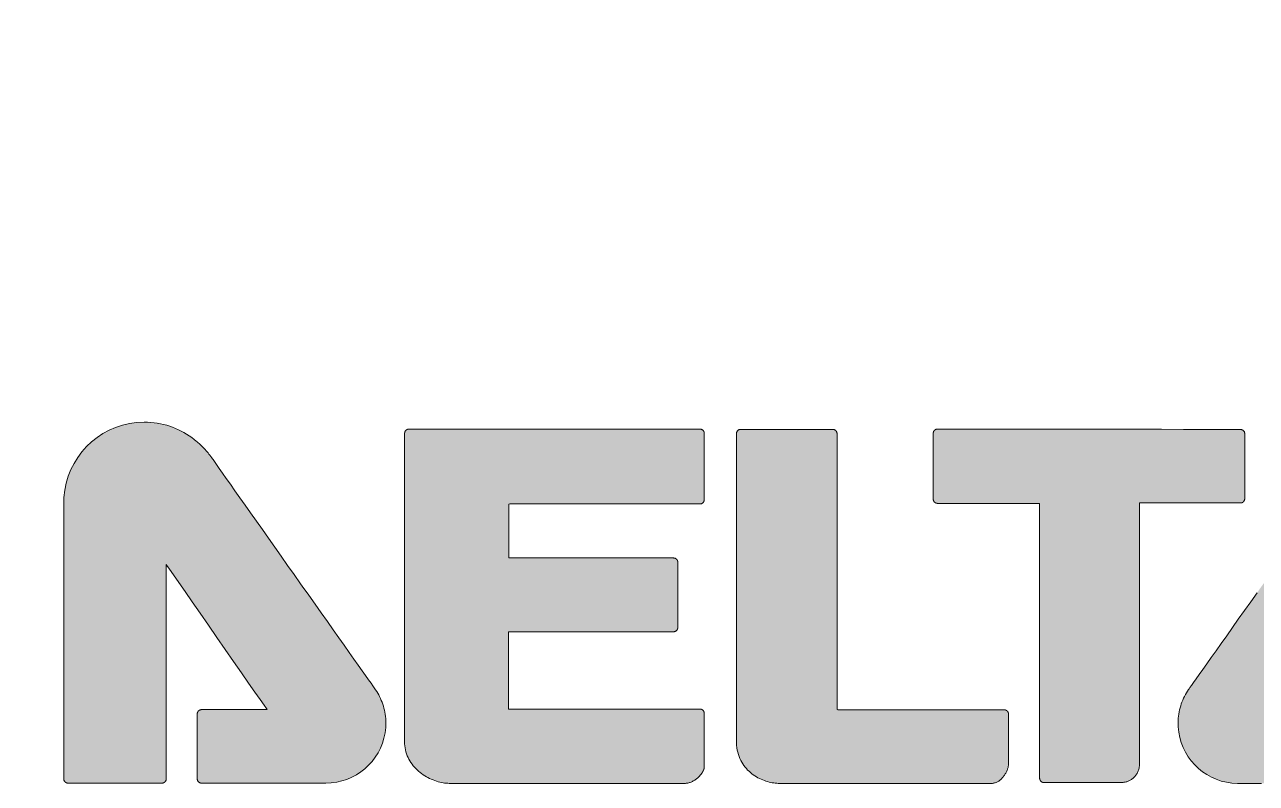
# Model space of a CAD drawing. Header units: millimetres. Extents: x 0 to 900, y 0 to 297.
# Drawn here: x 708.253 to 709.003, y 150.809 to 151.271 of the extents above; entities that cross this region are included whole.
import ezdxf

# ---------------------------------------------------------------- set-up
doc = ezdxf.new("R2010")
doc.units = ezdxf.units.MM
doc.layers.add('PRINT', color=7, linetype='Continuous')

# ---------------------------------------------------------------- blocks, each defined once
blk = doc.blocks.new('DVS-005R00')
at = {"layer": 'PRINT', "lineweight": 0}
h = blk.add_hatch(color=256, dxfattribs=at)
h.dxf.hatch_style = 1
edge = h.paths.add_edge_path(flags=0)
edge.add_spline(control_points=[(14.0537, 103.9228), (14.1148, 103.861), (14.1499, 103.7732), (14.1503, 103.6626), (14.1503, 103.5997), (14.1385, 103.5301), (14.1128, 103.4567), (14.0424, 103.4917), (13.9634, 103.5118), (13.8796, 103.5118), (13.589, 103.5118), (13.3534, 103.2763), (13.3534, 102.986), (13.3534, 102.8722), (13.3899, 102.7672), (13.4513, 102.6811), (13.2287, 102.5312), (12.9914, 102.4427), (12.8021, 102.4435), (12.7916, 102.4435), (12.7812, 102.4438), (12.771, 102.4441), (12.6264, 102.4518), (12.5379, 102.504), (12.4783, 102.5687), (12.4191, 102.6336), (12.3916, 102.7168), (12.3894, 102.7782), (12.3892, 102.785), (12.3891, 102.7908), (12.3891, 102.7961), (12.3856, 103.0163), (12.5685, 103.3372), (12.8411, 103.5882), (13.1114, 103.8411), (13.4641, 104.0254), (13.7639, 104.0254), (13.7639, 104.0254), (13.7676, 104.0254), (13.7676, 104.0254), (13.9008, 104.025), (13.9923, 103.9842), (14.0537, 103.9228)], knot_values=[0, 0, 0, 0, 1, 1, 1, 2, 2, 2, 3, 3, 3, 4, 4, 4, 5, 5, 5, 6, 6, 6, 7, 7, 7, 8, 8, 8, 9, 9, 9, 10, 10, 10, 11, 11, 11, 12, 12, 12, 13, 13, 13, 14, 14, 14, 14], degree=3, periodic=0)
edge = h.paths.add_edge_path(flags=16)
edge.add_spline(control_points=[(13.8796, 102.4598), (13.7752, 102.4598), (13.6782, 102.4906), (13.5964, 102.543), (13.5944, 102.5416), (13.5923, 102.5399), (13.5903, 102.5384), (13.336, 102.3621), (13.0589, 102.2489), (12.8021, 102.248), (12.7884, 102.248), (12.7749, 102.2482), (12.7616, 102.2489), (12.5709, 102.2573), (12.4255, 102.3346), (12.3333, 102.4374), (12.2407, 102.5403), (12.1986, 102.6629), (12.1941, 102.7698), (12.1937, 102.7782), (12.1935, 102.787), (12.1935, 102.7961), (12.1968, 103.112), (12.4127, 103.4534), (12.7079, 103.7312), (13.0045, 104.006), (13.3867, 104.2168), (13.762, 104.2209), (13.7633, 104.2209), (13.7652, 104.2209), (13.7676, 104.2209), (13.9419, 104.2214), (14.0907, 104.1636), (14.1926, 104.0606), (14.2948, 103.9579), (14.3461, 103.8152), (14.3458, 103.6626), (14.3458, 103.5565), (14.3219, 103.4449), (14.2742, 103.3326), (14.3556, 103.2399), (14.4054, 103.1189), (14.4054, 102.986), (14.4054, 102.6954), (14.1701, 102.4598), (13.8796, 102.4598), (13.8796, 102.4598), (13.8796, 102.4598), (13.8796, 102.4598)], knot_values=[0, 0, 0, 0, 1, 1, 1, 2, 2, 2, 3, 3, 3, 4, 4, 4, 5, 5, 5, 6, 6, 6, 7, 7, 7, 8, 8, 8, 9, 9, 9, 10, 10, 10, 11, 11, 11, 12, 12, 12, 13, 13, 13, 14, 14, 14, 15, 15, 15, 16, 16, 16, 16], degree=3, periodic=0)
h.paths.add_polyline_path([(13.4508, 105.7253), (11.2025, 102.0295), (15.688, 102.0295)])
edge = h.paths.add_edge_path()
edge.add_spline(control_points=[(22.8099, 103.7877), (23.0266, 103.7877), (23.2025, 103.612), (23.2025, 103.3952), (23.2025, 103.3952), (23.2025, 102.0503), (23.2025, 102.0503), (23.2025, 102.0449), (23.2004, 102.0396), (23.1964, 102.0357), (23.1925, 102.0317), (23.1872, 102.0295), (23.1816, 102.0295), (23.1816, 102.0295), (22.7242, 102.0295), (22.7242, 102.0295), (22.7186, 102.0295), (22.7133, 102.0317), (22.7093, 102.0356), (22.7055, 102.0396), (22.7033, 102.0449), (22.7033, 102.0503), (22.7033, 102.0503), (22.7031, 103.0939), (22.7031, 103.0939), (22.7031, 103.0939), (22.2119, 102.3875), (22.2119, 102.3875), (22.2119, 102.3875), (22.5313, 102.3875), (22.5313, 102.3875), (22.5368, 102.3875), (22.5421, 102.3852), (22.5461, 102.3814), (22.55, 102.3774), (22.552, 102.3722), (22.552, 102.3666), (22.552, 102.3666), (22.552, 102.0503), (22.552, 102.0503), (22.552, 102.0449), (22.55, 102.0396), (22.5461, 102.0357), (22.5421, 102.0317), (22.5368, 102.0295), (22.5313, 102.0295), (22.5313, 102.0295), (21.9252, 102.0295), (21.9252, 102.0295), (21.7642, 102.0295), (21.6336, 102.1602), (21.6336, 102.3215), (21.6336, 102.3838), (21.653, 102.4416), (21.6863, 102.4891), (21.6868, 102.4895), (21.8623, 102.7372), (22.0486, 103.0008), (22.2352, 103.2643), (22.4323, 103.5436), (22.475, 103.6054), (22.4994, 103.6409), (22.5317, 103.6747), (22.5575, 103.6958), (22.6257, 103.7532), (22.7137, 103.7877), (22.8099, 103.7877)], knot_values=[0, 0, 0, 0, 1, 1, 1, 2, 2, 2, 3, 3, 3, 4, 4, 4, 5, 5, 5, 6, 6, 6, 7, 7, 7, 8, 8, 8, 9, 9, 9, 10, 10, 10, 11, 11, 11, 12, 12, 12, 13, 13, 13, 14, 14, 14, 15, 15, 15, 16, 16, 16, 17, 17, 17, 18, 18, 18, 19, 19, 19, 20, 20, 20, 21, 21, 21, 22, 22, 22, 22], degree=3, periodic=0)
edge = h.paths.add_edge_path()
edge.add_spline(control_points=[(17.3589, 103.0019), (17.1724, 103.2654), (16.9752, 103.5447), (16.9325, 103.6066), (16.9323, 103.6067), (16.9322, 103.6067), (16.9322, 103.6068), (16.9079, 103.6422), (16.8757, 103.6758), (16.8498, 103.6972), (16.7818, 103.7544), (16.6936, 103.789), (16.5977, 103.789), (16.3807, 103.789), (16.2049, 103.6132), (16.2049, 103.3963), (16.2049, 103.3963), (16.2049, 103.3962), (16.2049, 103.3962), (16.2049, 103.3962), (16.2049, 103.3962), (16.2049, 103.3962), (16.2049, 103.3962), (16.2049, 102.798), (16.2049, 102.798), (16.2049, 102.4864), (16.2049, 102.1505), (16.2049, 102.0516), (16.2049, 102.046), (16.2072, 102.0407), (16.2111, 102.0367), (16.2149, 102.033), (16.2204, 102.0307), (16.2258, 102.0307), (16.2258, 102.0307), (16.6834, 102.0307), (16.6834, 102.0307), (16.6889, 102.0307), (16.6942, 102.033), (16.6981, 102.0367), (16.702, 102.0407), (16.7043, 102.046), (16.7043, 102.0516), (16.7043, 102.0516), (16.7043, 103.0951), (16.7043, 103.0951), (16.7043, 103.0951), (17.1955, 102.3886), (17.1955, 102.3886), (17.1955, 102.3886), (16.8763, 102.3886), (16.8763, 102.3886), (16.8708, 102.3886), (16.8654, 102.3864), (16.8614, 102.3825), (16.8577, 102.3786), (16.8553, 102.3732), (16.8553, 102.3678), (16.8553, 102.3678), (16.8553, 102.0516), (16.8553, 102.0516), (16.8553, 102.046), (16.8577, 102.0408), (16.8614, 102.0367), (16.8656, 102.0329), (16.8708, 102.0307), (16.8763, 102.0307), (16.8763, 102.0307), (17.4822, 102.0307), (17.4822, 102.0307), (17.6435, 102.0307), (17.7741, 102.1613), (17.7741, 102.3226), (17.7741, 102.3848), (17.7545, 102.4427), (17.7211, 102.4901), (17.7208, 102.4907), (17.5455, 102.7383), (17.3589, 103.0019), (17.3589, 103.0019), (17.3589, 103.0019), (17.3589, 103.0019)], knot_values=[0, 0, 0, 0, 1, 1, 1, 2, 2, 2, 3, 3, 3, 4, 4, 4, 5, 5, 5, 6, 6, 6, 7, 7, 7, 8, 8, 8, 9, 9, 9, 10, 10, 10, 11, 11, 11, 12, 12, 12, 13, 13, 13, 14, 14, 14, 15, 15, 15, 16, 16, 16, 17, 17, 17, 18, 18, 18, 19, 19, 19, 20, 20, 20, 21, 21, 21, 22, 22, 22, 23, 23, 23, 24, 24, 24, 25, 25, 25, 26, 26, 26, 27, 27, 27, 27], degree=3, periodic=0)
edge = h.paths.add_edge_path()
edge.add_spline(control_points=[(20.8075, 102.3667), (20.8075, 102.3011), (20.8075, 102.1522), (20.8076, 102.1228), (20.8076, 102.1228), (20.8075, 102.1221), (20.8075, 102.1221), (20.8075, 102.1221), (20.8076, 102.122), (20.8076, 102.122), (20.8067, 102.1042), (20.7986, 102.0832), (20.7832, 102.063), (20.7677, 102.0437), (20.7496, 102.0303), (20.7272, 102.0295), (20.7272, 102.0295), (20.7265, 102.0295), (20.7265, 102.0295), (20.7265, 102.0295), (20.726, 102.0295), (20.726, 102.0295), (20.726, 102.0295), (19.6887, 102.0295), (19.6887, 102.0295), (19.6499, 102.0297), (19.5982, 102.0441), (19.5561, 102.0772), (19.5144, 102.1099), (19.4817, 102.1617), (19.4817, 102.2374), (19.4817, 102.2374), (19.4817, 103.0602), (19.4817, 103.0602), (19.4817, 103.0602), (19.4817, 103.5536), (19.4817, 103.5536), (19.4817, 103.5536), (19.4817, 103.7331), (19.4817, 103.7331), (19.4817, 103.7446), (19.4912, 103.7539), (19.5026, 103.7539), (19.5026, 103.7539), (19.9512, 103.7539), (19.9512, 103.7539), (19.9567, 103.7539), (19.962, 103.7517), (19.9659, 103.7478), (19.9698, 103.7439), (19.9722, 103.7386), (19.9722, 103.733), (19.9722, 103.733), (19.9721, 102.3876), (19.9721, 102.3876), (19.9721, 102.3876), (20.7868, 102.3876), (20.7868, 102.3876), (20.7922, 102.3876), (20.7975, 102.3855), (20.8014, 102.3816), (20.8054, 102.3776), (20.8075, 102.3724), (20.8075, 102.3667), (20.8075, 102.3667), (20.8075, 102.3667), (20.8075, 102.3667)], knot_values=[0, 0, 0, 0, 1, 1, 1, 2, 2, 2, 3, 3, 3, 4, 4, 4, 5, 5, 5, 6, 6, 6, 7, 7, 7, 8, 8, 8, 9, 9, 9, 10, 10, 10, 11, 11, 11, 12, 12, 12, 13, 13, 13, 14, 14, 14, 15, 15, 15, 16, 16, 16, 17, 17, 17, 18, 18, 18, 19, 19, 19, 20, 20, 20, 21, 21, 21, 22, 22, 22, 22], degree=3, periodic=0)
edge = h.paths.add_edge_path()
edge.add_spline(control_points=[(19.3253, 102.3706), (19.3253, 102.3761), (19.323, 102.3816), (19.3191, 102.3853), (19.3152, 102.3892), (19.3098, 102.3915), (19.3043, 102.3915), (19.3043, 102.3915), (18.3711, 102.3915), (18.3711, 102.3915), (18.3711, 102.3915), (18.3711, 102.7682), (18.3711, 102.7682), (18.3711, 102.7682), (19.1758, 102.7682), (19.1758, 102.7682), (19.1814, 102.7682), (19.1866, 102.7704), (19.1905, 102.7744), (19.1943, 102.7782), (19.1965, 102.7834), (19.1965, 102.789), (19.1965, 102.789), (19.1965, 103.1064), (19.1965, 103.1064), (19.1965, 103.112), (19.1943, 103.1172), (19.1905, 103.1211), (19.1866, 103.125), (19.1814, 103.1273), (19.1758, 103.1273), (19.1758, 103.1273), (18.374, 103.1273), (18.374, 103.1273), (18.374, 103.1273), (18.374, 103.3903), (18.374, 103.3903), (18.374, 103.3903), (19.3043, 103.3903), (19.3043, 103.3903), (19.31, 103.3903), (19.3152, 103.3924), (19.3191, 103.3965), (19.323, 103.4003), (19.3253, 103.4056), (19.3253, 103.4112), (19.3253, 103.4112), (19.3253, 103.7343), (19.3253, 103.7343), (19.3253, 103.74), (19.323, 103.7452), (19.3191, 103.7491), (19.3152, 103.7531), (19.31, 103.7552), (19.3043, 103.7552), (19.3043, 103.7552), (17.8863, 103.7552), (17.8863, 103.7552), (17.8808, 103.7552), (17.8755, 103.7531), (17.8717, 103.7491), (17.8678, 103.7452), (17.8655, 103.7398), (17.8655, 103.7343), (17.8655, 103.7343), (17.8655, 102.2313), (17.8655, 102.2313), (17.8653, 102.168), (17.8974, 102.1177), (17.9405, 102.0831), (17.9838, 102.0483), (18.0378, 102.0298), (18.0816, 102.0295), (18.0816, 102.0295), (19.2317, 102.0295), (19.2317, 102.0295), (19.2557, 102.0299), (19.278, 102.0421), (19.2964, 102.0592), (19.3057, 102.0675), (19.3122, 102.0767), (19.3169, 102.0847), (19.3193, 102.0887), (19.3209, 102.0924), (19.3224, 102.0958), (19.3236, 102.0997), (19.3248, 102.1007), (19.3253, 102.1084), (19.3253, 102.1084), (19.3253, 102.1094), (19.3253, 102.1094), (19.3253, 102.1094), (19.3253, 102.3706), (19.3253, 102.3706), (19.3253, 102.3706), (19.3253, 102.3706), (19.3253, 102.3706)], knot_values=[0, 0, 0, 0, 1, 1, 1, 2, 2, 2, 3, 3, 3, 4, 4, 4, 5, 5, 5, 6, 6, 6, 7, 7, 7, 8, 8, 8, 9, 9, 9, 10, 10, 10, 11, 11, 11, 12, 12, 12, 13, 13, 13, 14, 14, 14, 15, 15, 15, 16, 16, 16, 17, 17, 17, 18, 18, 18, 19, 19, 19, 20, 20, 20, 21, 21, 21, 22, 22, 22, 23, 23, 23, 24, 24, 24, 25, 25, 25, 26, 26, 26, 27, 27, 27, 28, 28, 28, 29, 29, 29, 30, 30, 30, 31, 31, 31, 32, 32, 32, 32], degree=3, periodic=0)
edge = h.paths.add_edge_path()
edge.add_spline(control_points=[(21.9522, 103.4014), (21.956, 103.4053), (21.9582, 103.4106), (21.9582, 103.4161), (21.9582, 103.4161), (21.9582, 103.7327), (21.9582, 103.7327), (21.9582, 103.7442), (21.9488, 103.7535), (21.9373, 103.7535), (21.9373, 103.7535), (20.4615, 103.7552), (20.4615, 103.7552), (20.4562, 103.7552), (20.4507, 103.7531), (20.4468, 103.7491), (20.4429, 103.7453), (20.4407, 103.7398), (20.4407, 103.7344), (20.4407, 103.7344), (20.4407, 103.4144), (20.4407, 103.4144), (20.4407, 103.409), (20.4429, 103.4036), (20.4468, 103.3996), (20.4507, 103.3957), (20.4562, 103.3935), (20.4615, 103.3935), (20.4615, 103.3935), (20.959, 103.3935), (20.959, 103.3935), (20.959, 103.3935), (20.9592, 102.0544), (20.9592, 102.0544), (20.9592, 102.0488), (20.9613, 102.0435), (20.9653, 102.0396), (20.9692, 102.0357), (20.9746, 102.0335), (20.9801, 102.0335), (21.0695, 102.0335), (21.3221, 102.0335), (21.3565, 102.0335), (21.3565, 102.0335), (21.3565, 102.0335), (21.3565, 102.0335), (21.3565, 102.0335), (21.3571, 102.0335), (21.3571, 102.0335), (21.3761, 102.0337), (21.3976, 102.0402), (21.4154, 102.0555), (21.432, 102.0697), (21.4459, 102.0941), (21.4456, 102.1284), (21.4456, 102.1284), (21.4456, 103.3848), (21.4456, 103.3848), (21.4456, 103.3848), (21.4456, 103.3952), (21.4456, 103.3952), (21.4456, 103.3952), (21.9373, 103.3953), (21.9373, 103.3953), (21.9429, 103.3953), (21.9482, 103.3975), (21.9522, 103.4014), (21.9522, 103.4014), (21.9522, 103.4014), (21.9522, 103.4014)], knot_values=[0, 0, 0, 0, 1, 1, 1, 2, 2, 2, 3, 3, 3, 4, 4, 4, 5, 5, 5, 6, 6, 6, 7, 7, 7, 8, 8, 8, 9, 9, 9, 10, 10, 10, 11, 11, 11, 12, 12, 12, 13, 13, 13, 14, 14, 14, 15, 15, 15, 16, 16, 16, 17, 17, 17, 18, 18, 18, 19, 19, 19, 20, 20, 20, 21, 21, 21, 22, 22, 22, 23, 23, 23, 23], degree=3, periodic=0)
for points in [[(17.3589, 103.0019), (17.3273, 103.0465), (17.2957, 103.0913), (17.2642, 103.1358), (17.233, 103.1798), (17.2024, 103.2232), (17.1724, 103.2656), (17.1433, 103.3068), (17.1152, 103.3466), (17.0884, 103.3847), (17.0629, 103.4208), (17.039, 103.4547), (17.0169, 103.4861), (16.9967, 103.5148), (16.9786, 103.5406), (16.9627, 103.5632), (16.9494, 103.5823), (16.9386, 103.5977), (16.9325, 103.6066), (16.9324, 103.6066), (16.9324, 103.6066), (16.9324, 103.6066), (16.9324, 103.6067), (16.9324, 103.6067), (16.9323, 103.6067), (16.9323, 103.6067), (16.9323, 103.6067), (16.9323, 103.6067), (16.9323, 103.6067), (16.9323, 103.6067), (16.9323, 103.6067), (16.9323, 103.6067), (16.9322, 103.6067), (16.9322, 103.6068), (16.9322, 103.6068), (16.9322, 103.6068), (16.9301, 103.6099), (16.9258, 103.6158), (16.9214, 103.6217), (16.9169, 103.6276), (16.9123, 103.6333), (16.9077, 103.639), (16.9029, 103.6446), (16.8981, 103.65), (16.8933, 103.6554), (16.8884, 103.6606), (16.8836, 103.6657), (16.8788, 103.6706), (16.8739, 103.6754), (16.8692, 103.68), (16.8644, 103.6844), (16.8598, 103.6886), (16.8552, 103.6926), (16.8508, 103.6964), (16.8407, 103.7046), (16.8288, 103.7137), (16.8164, 103.7223), (16.8037, 103.7305), (16.7907, 103.7382), (16.7774, 103.7454), (16.7637, 103.7522), (16.7498, 103.7584), (16.7355, 103.764), (16.7211, 103.7691), (16.7063, 103.7737), (16.6913, 103.7777), (16.6761, 103.7811), (16.6607, 103.7839), (16.645, 103.7861), (16.6292, 103.7877), (16.6132, 103.7887), (16.5963, 103.789), (16.5601, 103.7872), (16.5248, 103.7822), (16.4906, 103.7742), (16.4575, 103.7632), (16.4259, 103.7495), (16.3958, 103.7332), (16.3673, 103.7144), (16.3407, 103.6933), (16.316, 103.6699), (16.2934, 103.6446), (16.273, 103.6173), (16.255, 103.5883), (16.2395, 103.5577), (16.2267, 103.5256), (16.2167, 103.4921), (16.2097, 103.4576), (16.2058, 103.4219), (16.2049, 103.3963), (16.2049, 103.3963), (16.2049, 103.3963), (16.2049, 103.3963), (16.2049, 103.3963), (16.2049, 103.3963), (16.2049, 103.3963), (16.2049, 103.3963), (16.2049, 103.3963), (16.2049, 103.3963), (16.2049, 103.3963), (16.2049, 103.3963), (16.2049, 103.3962), (16.2049, 103.3962), (16.2049, 103.3962), (16.2049, 103.3962), (16.2049, 103.3962), (16.2049, 103.3962), (16.2049, 103.3962), (16.2049, 103.3962), (16.2049, 103.3962), (16.2049, 103.3962), (16.2049, 103.3962), (16.2049, 103.3962), (16.2049, 103.3962), (16.2049, 103.3962), (16.2049, 103.3962), (16.2049, 103.3962), (16.2049, 103.3962), (16.2049, 103.3962), (16.2049, 103.3962), (16.2049, 103.3962), (16.2049, 103.3962), (16.2049, 103.3962), (16.2049, 103.3962), (16.2049, 103.3962), (16.2049, 103.3925), (16.2049, 103.3787), (16.2049, 103.3558), (16.2049, 103.3251), (16.2049, 103.2879), (16.2049, 103.2455), (16.2049, 103.1992), (16.2049, 103.1503), (16.2049, 103.0999), (16.2049, 103.0495), (16.2049, 103.0003), (16.2049, 102.9537), (16.2049, 102.9108), (16.2049, 102.8729), (16.2049, 102.8415), (16.2049, 102.8176), (16.2049, 102.8027), (16.2049, 102.7941), (16.2049, 102.7412), (16.2049, 102.6882), (16.2049, 102.6352), (16.2049, 102.5827), (16.2049, 102.5308), (16.2049, 102.4799), (16.2049, 102.4302), (16.2049, 102.3821), (16.2049, 102.3358), (16.2049, 102.2915), (16.2049, 102.2496), (16.2049, 102.2104), (16.2049, 102.1741), (16.2049, 102.141), (16.2049, 102.1113), (16.2049, 102.0855), (16.2049, 102.0637), (16.2049, 102.0513), (16.205, 102.0503), (16.2051, 102.0494), (16.2052, 102.0485), (16.2053, 102.0475), (16.2055, 102.0466), (16.2058, 102.0457), (16.2061, 102.0449), (16.2064, 102.044), (16.2067, 102.0431), (16.2071, 102.0423), (16.2076, 102.0415), (16.208, 102.0407), (16.2085, 102.0399), (16.2091, 102.0391), (16.2096, 102.0384), (16.2102, 102.0377), (16.2109, 102.037), (16.2115, 102.0363), (16.2122, 102.0357), (16.2129, 102.0352), (16.2136, 102.0346), (16.2144, 102.0341), (16.2151, 102.0336), (16.2159, 102.0332), (16.2168, 102.0328), (16.2176, 102.0324), (16.2185, 102.032), (16.2193, 102.0317), (16.2202, 102.0315), (16.2211, 102.0312), (16.222, 102.031), (16.2229, 102.0309), (16.2238, 102.0308), (16.2247, 102.0307), (16.2257, 102.0307), (16.2289, 102.0307), (16.2397, 102.0307), (16.2575, 102.0307), (16.2811, 102.0307), (16.3098, 102.0307), (16.3423, 102.0307), (16.3778, 102.0307), (16.4154, 102.0307), (16.4539, 102.0307), (16.4924, 102.0307), (16.53, 102.0307), (16.5656, 102.0307), (16.5983, 102.0307), (16.6271, 102.0307), (16.6509, 102.0307), (16.6689, 102.0307), (16.6801, 102.0307), (16.6835, 102.0307), (16.6844, 102.0307), (16.6853, 102.0307), (16.6862, 102.0309), (16.6871, 102.031), (16.688, 102.0312), (16.6889, 102.0314), (16.6898, 102.0317), (16.6907, 102.032), (16.6915, 102.0324), (16.6924, 102.0327), (16.6932, 102.0332), (16.694, 102.0336), (16.6948, 102.0341), (16.6955, 102.0346), (16.6963, 102.0352), (16.697, 102.0357), (16.6977, 102.0363), (16.6984, 102.037), (16.699, 102.0377), (16.6996, 102.0384), (16.7002, 102.0391), (16.7007, 102.0399), (16.7012, 102.0407), (16.7016, 102.0415), (16.7021, 102.0423), (16.7025, 102.0431), (16.7028, 102.044), (16.7032, 102.0448), (16.7034, 102.0457), (16.7037, 102.0466), (16.7039, 102.0475), (16.7041, 102.0484), (16.7042, 102.0493), (16.7043, 102.0503), (16.7043, 102.0512), (16.7043, 102.0554), (16.7043, 102.0764), (16.7043, 102.1136), (16.7043, 102.1647), (16.7043, 102.2277), (16.7043, 102.3001), (16.7043, 102.3798), (16.7043, 102.4646), (16.7043, 102.5521), (16.7043, 102.6402), (16.7043, 102.7265), (16.7043, 102.809), (16.7043, 102.8852), (16.7043, 102.953), (16.7043, 103.0101), (16.7043, 103.0543), (16.7043, 103.0834), (16.7043, 103.095), (16.7079, 103.09), (16.7198, 103.0728), (16.7391, 103.045), (16.7648, 103.0082), (16.7956, 102.9637), (16.8307, 102.9133), (16.869, 102.8583), (16.9093, 102.8003), (16.9507, 102.7408), (16.992, 102.6813), (17.0323, 102.6234), (17.0704, 102.5685), (17.1054, 102.5183), (17.1361, 102.4741), (17.1615, 102.4375), (17.1805, 102.4101), (17.1922, 102.3934), (17.1954, 102.3886), (17.1916, 102.3886), (17.1826, 102.3886), (17.1689, 102.3886), (17.1513, 102.3886), (17.1304, 102.3886), (17.107, 102.3886), (17.0818, 102.3886), (17.0553, 102.3886), (17.0284, 102.3886), (17.0016, 102.3886), (16.9758, 102.3886), (16.9514, 102.3886), (16.9294, 102.3886), (16.9102, 102.3886), (16.8947, 102.3886), (16.8835, 102.3886), (16.8773, 102.3886), (16.8759, 102.3886), (16.875, 102.3886), (16.8741, 102.3885), (16.8731, 102.3884), (16.8722, 102.3882), (16.8713, 102.388), (16.8704, 102.3878), (16.8695, 102.3875), (16.8687, 102.3872), (16.8678, 102.3868), (16.867, 102.3864), (16.8662, 102.386), (16.8653, 102.3855), (16.8646, 102.385), (16.8638, 102.3845), (16.8631, 102.3839), (16.8623, 102.3833), (16.8617, 102.3827), (16.861, 102.382), (16.8604, 102.3813), (16.8598, 102.3806), (16.8593, 102.3799), (16.8588, 102.3791), (16.8583, 102.3783), (16.8578, 102.3775), (16.8574, 102.3767), (16.857, 102.3758), (16.8567, 102.375), (16.8563, 102.3741), (16.8561, 102.3732), (16.8558, 102.3724), (16.8556, 102.3715), (16.8555, 102.3706), (16.8554, 102.3697), (16.8553, 102.3687), (16.8553, 102.3678), (16.8553, 102.3653), (16.8553, 102.3574), (16.8553, 102.3448), (16.8553, 102.3282), (16.8553, 102.3082), (16.8553, 102.2855), (16.8553, 102.2608), (16.8553, 102.2348), (16.8553, 102.2082), (16.8553, 102.1816), (16.8553, 102.1557), (16.8553, 102.1312), (16.8553, 102.1088), (16.8553, 102.0891), (16.8553, 102.0729), (16.8553, 102.0608), (16.8553, 102.0535), (16.8553, 102.0514), (16.8553, 102.0505), (16.8554, 102.0495), (16.8555, 102.0486), (16.8556, 102.0477), (16.8559, 102.0468), (16.8561, 102.0459), (16.8564, 102.045), (16.8567, 102.0441), (16.8571, 102.0433), (16.8574, 102.0425), (16.8579, 102.0416), (16.8583, 102.0408), (16.8588, 102.0401), (16.8593, 102.0393), (16.8599, 102.0385), (16.8605, 102.0378), (16.8611, 102.0371), (16.8617, 102.0364), (16.8625, 102.0358), (16.8632, 102.0352), (16.864, 102.0347), (16.8647, 102.0341), (16.8655, 102.0337), (16.8663, 102.0332), (16.8671, 102.0328), (16.868, 102.0324), (16.8688, 102.032), (16.8697, 102.0317), (16.8706, 102.0315), (16.8714, 102.0312), (16.8723, 102.031), (16.8732, 102.0309), (16.8742, 102.0308), (16.8751, 102.0307), (16.876, 102.0307), (16.8791, 102.0307), (16.892, 102.0307), (16.9142, 102.0307), (16.9445, 102.0307), (16.9815, 102.0307), (17.0239, 102.0307), (17.0705, 102.0307), (17.1198, 102.0307), (17.1707, 102.0307), (17.2218, 102.0307), (17.2718, 102.0307), (17.3195, 102.0307), (17.3634, 102.0307), (17.4024, 102.0307), (17.435, 102.0307), (17.4601, 102.0307), (17.4762, 102.0307), (17.4822, 102.0307), (17.5082, 102.0318), (17.5345, 102.0353), (17.56, 102.0411), (17.5846, 102.0491), (17.6082, 102.0591), (17.6306, 102.0711), (17.6519, 102.085), (17.6718, 102.1006), (17.6903, 102.1178), (17.7072, 102.1366), (17.7225, 102.1567), (17.736, 102.1782), (17.7476, 102.2009), (17.7573, 102.2247), (17.7648, 102.2495), (17.7702, 102.2751), (17.7733, 102.3016), (17.7741, 102.3249), (17.7738, 102.3354), (17.7732, 102.3458), (17.7722, 102.356), (17.7708, 102.3662), (17.7691, 102.3763), (17.7671, 102.3862), (17.7647, 102.396), (17.762, 102.4057), (17.759, 102.4153), (17.7557, 102.4247), (17.752, 102.4339), (17.7481, 102.443), (17.7438, 102.452), (17.7393, 102.4607), (17.7345, 102.4693), (17.7294, 102.4777), (17.724, 102.4859), (17.7207, 102.4907), (17.7175, 102.4953), (17.7111, 102.5042), (17.7019, 102.5173), (17.69, 102.5341), (17.6755, 102.5546), (17.6587, 102.5784), (17.6396, 102.6053), (17.6185, 102.6351), (17.5956, 102.6674), (17.571, 102.7022), (17.545, 102.739), (17.5176, 102.7777), (17.4891, 102.818), (17.4596, 102.8597), (17.4293, 102.9024), (17.3984, 102.9461), (17.3671, 102.9903), (17.3589, 103.0019), (17.3589, 103.0019), (17.3589, 103.0019), (17.3589, 103.0019), (17.3589, 103.0019), (17.3589, 103.0019), (17.3589, 103.0019), (17.3589, 103.0019), (17.3589, 103.0019), (17.3589, 103.0019), (17.3589, 103.0019), (17.3589, 103.0019), (17.3589, 103.0019), (17.3589, 103.0019), (17.3589, 103.0019), (17.3589, 103.0019), (17.3589, 103.0019)], [(19.3253, 102.3706), (19.3252, 102.3715), (19.3252, 102.3725), (19.3251, 102.3734), (19.3249, 102.3743), (19.3247, 102.3752), (19.3245, 102.3761), (19.3242, 102.377), (19.3239, 102.3779), (19.3236, 102.3787), (19.3232, 102.3796), (19.3228, 102.3804), (19.3223, 102.3812), (19.3219, 102.382), (19.3213, 102.3827), (19.3208, 102.3835), (19.3202, 102.3842), (19.3196, 102.3848), (19.3189, 102.3855), (19.3183, 102.3861), (19.3176, 102.3867), (19.3168, 102.3873), (19.3161, 102.3878), (19.3153, 102.3883), (19.3145, 102.3888), (19.3137, 102.3892), (19.3129, 102.3896), (19.312, 102.39), (19.3112, 102.3903), (19.3103, 102.3906), (19.3094, 102.3909), (19.3085, 102.3911), (19.3076, 102.3912), (19.3067, 102.3914), (19.3058, 102.3915), (19.3049, 102.3915), (19.3027, 102.3915), (19.287, 102.3915), (19.2565, 102.3915), (19.2132, 102.3915), (19.159, 102.3915), (19.0959, 102.3915), (19.0259, 102.3915), (18.9511, 102.3915), (18.8734, 102.3915), (18.7947, 102.3915), (18.7172, 102.3915), (18.6427, 102.3915), (18.5733, 102.3915), (18.5109, 102.3915), (18.4577, 102.3915), (18.4154, 102.3915), (18.3863, 102.3915), (18.3721, 102.3915), (18.3711, 102.393), (18.3711, 102.4007), (18.3711, 102.4142), (18.3711, 102.4327), (18.3711, 102.4555), (18.3711, 102.4816), (18.3711, 102.5103), (18.3711, 102.5409), (18.3711, 102.5724), (18.3711, 102.6041), (18.3711, 102.6352), (18.3711, 102.6649), (18.3711, 102.6924), (18.3711, 102.7168), (18.3711, 102.7374), (18.3711, 102.7533), (18.3711, 102.7639), (18.3711, 102.7681), (18.3767, 102.7682), (18.396, 102.7682), (18.4274, 102.7682), (18.4691, 102.7682), (18.5194, 102.7682), (18.5766, 102.7682), (18.6389, 102.7682), (18.7048, 102.7682), (18.7724, 102.7682), (18.84, 102.7682), (18.9059, 102.7682), (18.9684, 102.7682), (19.0258, 102.7682), (19.0763, 102.7682), (19.1183, 102.7682), (19.15, 102.7682), (19.1697, 102.7682), (19.1758, 102.7682), (19.1768, 102.7682), (19.1777, 102.7683), (19.1787, 102.7684), (19.1796, 102.7685), (19.1805, 102.7687), (19.1814, 102.769), (19.1823, 102.7692), (19.1831, 102.7695), (19.184, 102.7699), (19.1848, 102.7702), (19.1856, 102.7706), (19.1864, 102.7711), (19.1872, 102.7716), (19.1879, 102.7721), (19.1886, 102.7727), (19.1893, 102.7733), (19.19, 102.7739), (19.1907, 102.7746), (19.1913, 102.7752), (19.1919, 102.7759), (19.1925, 102.7766), (19.193, 102.7774), (19.1935, 102.7781), (19.1939, 102.7789), (19.1944, 102.7797), (19.1948, 102.7805), (19.1951, 102.7814), (19.1954, 102.7822), (19.1957, 102.7831), (19.1959, 102.784), (19.1961, 102.7849), (19.1963, 102.7858), (19.1964, 102.7867), (19.1965, 102.7876), (19.1965, 102.7886), (19.1965, 102.7899), (19.1965, 102.7957), (19.1965, 102.8065), (19.1965, 102.8216), (19.1965, 102.8403), (19.1965, 102.862), (19.1965, 102.886), (19.1965, 102.9116), (19.1965, 102.9381), (19.1965, 102.9648), (19.1965, 102.9911), (19.1965, 103.0163), (19.1965, 103.0397), (19.1965, 103.0607), (19.1965, 103.0785), (19.1965, 103.0925), (19.1965, 103.1019), (19.1965, 103.1062), (19.1965, 103.1071), (19.1965, 103.1081), (19.1964, 103.109), (19.1962, 103.1099), (19.1961, 103.1108), (19.1959, 103.1117), (19.1956, 103.1126), (19.1953, 103.1134), (19.195, 103.1143), (19.1946, 103.1151), (19.1942, 103.1159), (19.1938, 103.1167), (19.1933, 103.1175), (19.1928, 103.1183), (19.1923, 103.119), (19.1917, 103.1197), (19.1911, 103.1204), (19.1905, 103.1211), (19.1898, 103.1217), (19.1891, 103.1223), (19.1884, 103.1229), (19.1877, 103.1235), (19.1869, 103.124), (19.1862, 103.1244), (19.1854, 103.1249), (19.1846, 103.1253), (19.1837, 103.1257), (19.1829, 103.126), (19.182, 103.1263), (19.1811, 103.1266), (19.1802, 103.1268), (19.1793, 103.127), (19.1784, 103.1271), (19.1775, 103.1272), (19.1765, 103.1272), (19.1755, 103.1273), (19.1655, 103.1273), (19.1423, 103.1273), (19.1077, 103.1273), (19.0633, 103.1273), (19.0109, 103.1273), (18.9521, 103.1273), (18.8887, 103.1273), (18.8223, 103.1273), (18.7548, 103.1273), (18.6878, 103.1273), (18.623, 103.1273), (18.5621, 103.1273), (18.5069, 103.1273), (18.459, 103.1273), (18.4202, 103.1273), (18.3922, 103.1273), (18.3766, 103.1273), (18.374, 103.1277), (18.374, 103.1319), (18.374, 103.1404), (18.374, 103.1525), (18.374, 103.1677), (18.374, 103.1854), (18.374, 103.2051), (18.374, 103.2261), (18.374, 103.248), (18.374, 103.2702), (18.374, 103.2921), (18.374, 103.3131), (18.374, 103.3327), (18.374, 103.3504), (18.374, 103.3655), (18.374, 103.3775), (18.374, 103.3858), (18.374, 103.3899), (18.3774, 103.3903), (18.3959, 103.3903), (18.4288, 103.3903), (18.4742, 103.3903), (18.5301, 103.3903), (18.5944, 103.3903), (18.6652, 103.3903), (18.7405, 103.3903), (18.8183, 103.3903), (18.8967, 103.3903), (18.9736, 103.3903), (19.047, 103.3903), (19.115, 103.3903), (19.1756, 103.3903), (19.2268, 103.3903), (19.2666, 103.3903), (19.2931, 103.3903), (19.3041, 103.3903), (19.3052, 103.3903), (19.3061, 103.3904), (19.307, 103.3905), (19.308, 103.3906), (19.3089, 103.3908), (19.3098, 103.391), (19.3106, 103.3912), (19.3115, 103.3915), (19.3124, 103.3919), (19.3132, 103.3922), (19.314, 103.3926), (19.3148, 103.3931), (19.3156, 103.3936), (19.3163, 103.3941), (19.3171, 103.3946), (19.3178, 103.3952), (19.3185, 103.3958), (19.3191, 103.3965), (19.3198, 103.3972), (19.3204, 103.3979), (19.321, 103.3986), (19.3215, 103.3993), (19.322, 103.4001), (19.3225, 103.4009), (19.3229, 103.4017), (19.3233, 103.4025), (19.3237, 103.4033), (19.324, 103.4042), (19.3243, 103.405), (19.3246, 103.4059), (19.3248, 103.4068), (19.325, 103.4077), (19.3251, 103.4087), (19.3252, 103.4096), (19.3253, 103.4105), (19.3253, 103.4115), (19.3253, 103.416), (19.3253, 103.4258), (19.3253, 103.4402), (19.3253, 103.4584), (19.3253, 103.4798), (19.3253, 103.5037), (19.3253, 103.5294), (19.3253, 103.5562), (19.3253, 103.5834), (19.3253, 103.6103), (19.3253, 103.6363), (19.3253, 103.6607), (19.3253, 103.6827), (19.3253, 103.7017), (19.3253, 103.7169), (19.3253, 103.7278), (19.3253, 103.7335), (19.3253, 103.7348), (19.3252, 103.7357), (19.3251, 103.7367), (19.325, 103.7376), (19.3248, 103.7385), (19.3246, 103.7394), (19.3244, 103.7403), (19.3241, 103.7412), (19.3238, 103.742), (19.3234, 103.7429), (19.323, 103.7437), (19.3226, 103.7445), (19.3221, 103.7453), (19.3216, 103.7461), (19.3211, 103.7468), (19.3205, 103.7475), (19.3199, 103.7482), (19.3193, 103.7489), (19.3186, 103.7496), (19.3179, 103.7502), (19.3172, 103.7508), (19.3165, 103.7513), (19.3157, 103.7519), (19.315, 103.7523), (19.3142, 103.7528), (19.3134, 103.7532), (19.3125, 103.7536), (19.3117, 103.7539), (19.3108, 103.7542), (19.31, 103.7545), (19.3091, 103.7547), (19.3082, 103.7549), (19.3072, 103.755), (19.3063, 103.7551), (19.3054, 103.7552), (19.3044, 103.7552), (19.2929, 103.7552), (19.2575, 103.7552), (19.201, 103.7552), (19.1265, 103.7552), (19.0371, 103.7552), (18.9356, 103.7552), (18.8252, 103.7552), (18.7089, 103.7552), (18.5897, 103.7552), (18.4707, 103.7552), (18.3548, 103.7552), (18.2451, 103.7552), (18.1447, 103.7552), (18.0565, 103.7552), (17.9835, 103.7552), (17.9289, 103.7552), (17.8956, 103.7552), (17.8862, 103.7552), (17.8852, 103.7552), (17.8843, 103.7551), (17.8834, 103.755), (17.8825, 103.7549), (17.8816, 103.7547), (17.8807, 103.7544), (17.8799, 103.7542), (17.879, 103.7539), (17.8782, 103.7535), (17.8773, 103.7532), (17.8765, 103.7528), (17.8757, 103.7523), (17.875, 103.7518), (17.8742, 103.7513), (17.8735, 103.7507), (17.8728, 103.7501), (17.8721, 103.7495), (17.8714, 103.7489), (17.8708, 103.7482), (17.8702, 103.7475), (17.8696, 103.7467), (17.8691, 103.746), (17.8686, 103.7452), (17.8682, 103.7444), (17.8677, 103.7436), (17.8673, 103.7427), (17.867, 103.7419), (17.8666, 103.741), (17.8664, 103.7401), (17.8661, 103.7392), (17.8659, 103.7383), (17.8658, 103.7374), (17.8656, 103.7365), (17.8655, 103.7356), (17.8655, 103.7347), (17.8655, 103.7294), (17.8655, 103.7002), (17.8655, 103.6477), (17.8655, 103.5749), (17.8655, 103.4852), (17.8655, 103.3817), (17.8655, 103.2675), (17.8655, 103.1461), (17.8655, 103.0204), (17.8655, 102.8939), (17.8655, 102.7695), (17.8655, 102.6507), (17.8655, 102.5405), (17.8655, 102.4421), (17.8655, 102.3589), (17.8655, 102.294), (17.8655, 102.2506), (17.8655, 102.2318), (17.8657, 102.2227), (17.8664, 102.2124), (17.8678, 102.2023), (17.8696, 102.1924), (17.872, 102.1828), (17.8749, 102.1735), (17.8783, 102.1644), (17.8821, 102.1556), (17.8864, 102.1471), (17.8911, 102.1389), (17.8962, 102.1309), (17.9016, 102.1232), (17.9074, 102.1157), (17.9135, 102.1086), (17.9199, 102.1017), (17.9266, 102.0952), (17.9335, 102.0889), (17.9407, 102.0829), (17.9481, 102.0772), (17.9557, 102.0718), (17.9634, 102.0667), (17.9713, 102.062), (17.9793, 102.0575), (17.9874, 102.0534), (17.9956, 102.0496), (18.0038, 102.0461), (18.012, 102.0429), (18.0202, 102.0401), (18.0284, 102.0376), (18.0366, 102.0354), (18.0447, 102.0336), (18.0527, 102.0321), (18.0606, 102.031), (18.0684, 102.0301), (18.076, 102.0297), (18.0823, 102.0295), (18.0979, 102.0295), (18.1322, 102.0295), (18.1828, 102.0295), (18.2473, 102.0295), (18.3232, 102.0295), (18.408, 102.0295), (18.4993, 102.0295), (18.5946, 102.0295), (18.6915, 102.0295), (18.7875, 102.0295), (18.8802, 102.0295), (18.9671, 102.0295), (19.0457, 102.0295), (19.1136, 102.0295), (19.1684, 102.0295), (19.2076, 102.0295), (19.2287, 102.0295), (19.2336, 102.0296), (19.2376, 102.0299), (19.2416, 102.0304), (19.2455, 102.0311), (19.2494, 102.032), (19.2533, 102.033), (19.2571, 102.0343), (19.2609, 102.0358), (19.2646, 102.0374), (19.2682, 102.0392), (19.2718, 102.0411), (19.2754, 102.0432), (19.2789, 102.0454), (19.2823, 102.0477), (19.2857, 102.0502), (19.289, 102.0528), (19.2923, 102.0555), (19.2954, 102.0583), (19.2975, 102.0602), (19.299, 102.0616), (19.3004, 102.063), (19.3019, 102.0644), (19.3032, 102.0659), (19.3045, 102.0674), (19.3058, 102.0688), (19.307, 102.0703), (19.3082, 102.0717), (19.3093, 102.0732), (19.3104, 102.0747), (19.3114, 102.0761), (19.3124, 102.0776), (19.3134, 102.079), (19.3143, 102.0804), (19.3152, 102.0818), (19.316, 102.0832), (19.3168, 102.0846), (19.3172, 102.0853), (19.3176, 102.086), (19.318, 102.0866), (19.3183, 102.0873), (19.3187, 102.0879), (19.319, 102.0886), (19.3194, 102.0892), (19.3197, 102.0898), (19.32, 102.0905), (19.3203, 102.0911), (19.3206, 102.0917), (19.3209, 102.0923), (19.3211, 102.0929), (19.3214, 102.0935), (19.3217, 102.0941), (19.3219, 102.0947), (19.3222, 102.0953), (19.3224, 102.0959), (19.3226, 102.0965), (19.3228, 102.0971), (19.323, 102.0976), (19.3232, 102.0982), (19.3234, 102.0987), (19.3236, 102.0992), (19.3238, 102.0997), (19.324, 102.1003), (19.3242, 102.1008), (19.3243, 102.1014), (19.3245, 102.1021), (19.3246, 102.1028), (19.3248, 102.1036), (19.3249, 102.1045), (19.325, 102.1054), (19.3251, 102.1065), (19.3252, 102.1076), (19.3253, 102.1084), (19.3253, 102.1085), (19.3253, 102.1085), (19.3253, 102.1085), (19.3253, 102.1086), (19.3253, 102.1086), (19.3253, 102.1087), (19.3253, 102.1088), (19.3253, 102.1089), (19.3253, 102.109), (19.3253, 102.109), (19.3253, 102.1091), (19.3253, 102.1092), (19.3253, 102.1092), (19.3253, 102.1093), (19.3253, 102.1093), (19.3253, 102.1094), (19.3253, 102.1094), (19.3253, 102.1102), (19.3253, 102.1151), (19.3253, 102.1241), (19.3253, 102.1366), (19.3253, 102.1522), (19.3253, 102.1701), (19.3253, 102.1899), (19.3253, 102.2109), (19.3253, 102.2328), (19.3253, 102.2548), (19.3253, 102.2764), (19.3253, 102.2971), (19.3253, 102.3163), (19.3253, 102.3335), (19.3253, 102.348), (19.3253, 102.3594), (19.3253, 102.3671), (19.3253, 102.3705), (19.3253, 102.3706), (19.3253, 102.3706), (19.3253, 102.3706), (19.3253, 102.3706), (19.3253, 102.3706), (19.3253, 102.3706), (19.3253, 102.3706), (19.3253, 102.3706), (19.3253, 102.3706), (19.3253, 102.3706), (19.3253, 102.3706), (19.3253, 102.3706), (19.3253, 102.3706), (19.3253, 102.3706), (19.3253, 102.3706), (19.3253, 102.3706), (19.3253, 102.3706)], [(20.8075, 102.3667), (20.8075, 102.3548), (20.8075, 102.3416), (20.8075, 102.3271), (20.8075, 102.3118), (20.8075, 102.2957), (20.8075, 102.2791), (20.8075, 102.2622), (20.8075, 102.2453), (20.8075, 102.2285), (20.8075, 102.2121), (20.8075, 102.1964), (20.8075, 102.1814), (20.8075, 102.1675), (20.8075, 102.1549), (20.8075, 102.1437), (20.8075, 102.1342), (20.8076, 102.1267), (20.8076, 102.1228), (20.8076, 102.1228), (20.8076, 102.1227), (20.8076, 102.1227), (20.8076, 102.1227), (20.8076, 102.1226), (20.8075, 102.1226), (20.8075, 102.1225), (20.8075, 102.1225), (20.8075, 102.1224), (20.8075, 102.1223), (20.8075, 102.1223), (20.8075, 102.1222), (20.8075, 102.1222), (20.8075, 102.1222), (20.8075, 102.1221), (20.8075, 102.1221), (20.8075, 102.1221), (20.8075, 102.1221), (20.8075, 102.1221), (20.8075, 102.1221), (20.8075, 102.1221), (20.8075, 102.1221), (20.8075, 102.1221), (20.8075, 102.1221), (20.8075, 102.122), (20.8075, 102.122), (20.8075, 102.122), (20.8075, 102.122), (20.8075, 102.122), (20.8076, 102.122), (20.8076, 102.122), (20.8076, 102.122), (20.8076, 102.122), (20.8076, 102.122), (20.8076, 102.122), (20.8074, 102.1191), (20.807, 102.116), (20.8065, 102.1128), (20.8059, 102.1096), (20.8051, 102.1064), (20.8042, 102.1031), (20.8032, 102.0998), (20.802, 102.0964), (20.8007, 102.093), (20.7992, 102.0896), (20.7976, 102.0862), (20.7959, 102.0828), (20.794, 102.0793), (20.792, 102.0759), (20.7898, 102.0724), (20.7875, 102.069), (20.7851, 102.0655), (20.7825, 102.0621), (20.7798, 102.0589), (20.7771, 102.0559), (20.7743, 102.0529), (20.7715, 102.0501), (20.7686, 102.0475), (20.7657, 102.045), (20.7626, 102.0426), (20.7596, 102.0405), (20.7564, 102.0385), (20.7532, 102.0366), (20.7499, 102.035), (20.7466, 102.0336), (20.7432, 102.0323), (20.7397, 102.0313), (20.7361, 102.0305), (20.7325, 102.0299), (20.7287, 102.0296), (20.7272, 102.0295), (20.7272, 102.0295), (20.7272, 102.0295), (20.7271, 102.0295), (20.7271, 102.0295), (20.727, 102.0295), (20.727, 102.0295), (20.7269, 102.0295), (20.7269, 102.0295), (20.7268, 102.0295), (20.7267, 102.0295), (20.7267, 102.0295), (20.7266, 102.0295), (20.7266, 102.0295), (20.7266, 102.0295), (20.7265, 102.0295), (20.7265, 102.0295), (20.7265, 102.0295), (20.7265, 102.0295), (20.7265, 102.0295), (20.7265, 102.0295), (20.7264, 102.0295), (20.7264, 102.0295), (20.7264, 102.0295), (20.7263, 102.0295), (20.7263, 102.0295), (20.7262, 102.0295), (20.7262, 102.0295), (20.7261, 102.0295), (20.7261, 102.0295), (20.7261, 102.0295), (20.726, 102.0295), (20.726, 102.0295), (20.726, 102.0295), (20.726, 102.0295), (20.7255, 102.0295), (20.7117, 102.0295), (20.6807, 102.0295), (20.6349, 102.0295), (20.5765, 102.0295), (20.5076, 102.0295), (20.4306, 102.0295), (20.3477, 102.0295), (20.2612, 102.0295), (20.1734, 102.0295), (20.0863, 102.0295), (20.0024, 102.0295), (19.9239, 102.0295), (19.853, 102.0295), (19.792, 102.0295), (19.7431, 102.0295), (19.7086, 102.0295), (19.6907, 102.0295), (19.6851, 102.0296), (19.6782, 102.0299), (19.6712, 102.0305), (19.664, 102.0314), (19.6566, 102.0326), (19.6491, 102.034), (19.6414, 102.0358), (19.6337, 102.0379), (19.6259, 102.0402), (19.6181, 102.0429), (19.6103, 102.046), (19.6025, 102.0493), (19.5947, 102.053), (19.5869, 102.057), (19.5793, 102.0613), (19.5717, 102.066), (19.5643, 102.071), (19.5571, 102.0764), (19.5501, 102.0821), (19.5433, 102.0882), (19.5367, 102.0946), (19.5303, 102.1014), (19.5242, 102.1086), (19.5185, 102.1162), (19.513, 102.1242), (19.5079, 102.1326), (19.5032, 102.1414), (19.4988, 102.1506), (19.4949, 102.1602), (19.4915, 102.1703), (19.4885, 102.1807), (19.4861, 102.1917), (19.4841, 102.203), (19.4827, 102.2148), (19.4819, 102.2271), (19.4817, 102.2377), (19.4817, 102.2479), (19.4817, 102.2719), (19.4817, 102.3078), (19.4817, 102.3537), (19.4817, 102.408), (19.4817, 102.4688), (19.4817, 102.5344), (19.4817, 102.6029), (19.4817, 102.6726), (19.4817, 102.7417), (19.4817, 102.8084), (19.4817, 102.8709), (19.4817, 102.9275), (19.4817, 102.9763), (19.4817, 103.0155), (19.4817, 103.0435), (19.4817, 103.0583), (19.4817, 103.0614), (19.4817, 103.0703), (19.4817, 103.087), (19.4817, 103.1106), (19.4817, 103.1398), (19.4817, 103.1737), (19.4817, 103.2112), (19.4817, 103.2512), (19.4817, 103.2926), (19.4817, 103.3344), (19.4817, 103.3755), (19.4817, 103.4148), (19.4817, 103.4513), (19.4817, 103.4838), (19.4817, 103.5114), (19.4817, 103.5329), (19.4817, 103.5472), (19.4817, 103.5534), (19.4817, 103.5547), (19.4817, 103.5589), (19.4817, 103.5658), (19.4817, 103.5751), (19.4817, 103.5863), (19.4817, 103.5991), (19.4817, 103.6131), (19.4817, 103.6278), (19.4817, 103.643), (19.4817, 103.6581), (19.4817, 103.6729), (19.4817, 103.687), (19.4817, 103.6998), (19.4817, 103.7111), (19.4817, 103.7205), (19.4817, 103.7275), (19.4817, 103.7318), (19.4817, 103.7334), (19.4818, 103.7353), (19.4821, 103.7371), (19.4826, 103.739), (19.4832, 103.7407), (19.4839, 103.7424), (19.4848, 103.744), (19.4859, 103.7455), (19.487, 103.7469), (19.4883, 103.7482), (19.4897, 103.7494), (19.4911, 103.7505), (19.4927, 103.7514), (19.4944, 103.7522), (19.4961, 103.7529), (19.4979, 103.7534), (19.4997, 103.7537), (19.5016, 103.7539), (19.5035, 103.7539), (19.5112, 103.7539), (19.5262, 103.7539), (19.5473, 103.7539), (19.5737, 103.7539), (19.6044, 103.7539), (19.6383, 103.7539), (19.6746, 103.7539), (19.7122, 103.7539), (19.7503, 103.7539), (19.7877, 103.7539), (19.8235, 103.7539), (19.8568, 103.7539), (19.8866, 103.7539), (19.9119, 103.7539), (19.9317, 103.7539), (19.9451, 103.7539), (19.951, 103.7539), (19.952, 103.7539), (19.9529, 103.7539), (19.9538, 103.7538), (19.9547, 103.7536), (19.9556, 103.7535), (19.9565, 103.7532), (19.9574, 103.753), (19.9582, 103.7527), (19.9591, 103.7523), (19.9599, 103.752), (19.9608, 103.7516), (19.9616, 103.7511), (19.9623, 103.7506), (19.9631, 103.7501), (19.9639, 103.7496), (19.9646, 103.749), (19.9653, 103.7484), (19.966, 103.7477), (19.9666, 103.7471), (19.9672, 103.7464), (19.9678, 103.7456), (19.9684, 103.7449), (19.9689, 103.7441), (19.9694, 103.7433), (19.9698, 103.7425), (19.9702, 103.7417), (19.9706, 103.7408), (19.9709, 103.7399), (19.9712, 103.7391), (19.9715, 103.7382), (19.9717, 103.7373), (19.9719, 103.7364), (19.972, 103.7354), (19.9721, 103.7345), (19.9721, 103.7336), (19.9722, 103.7309), (19.9722, 103.7087), (19.9722, 103.6649), (19.9721, 103.6023), (19.9721, 103.5238), (19.9721, 103.4323), (19.9721, 103.3309), (19.9721, 103.2223), (19.9721, 103.1096), (19.9721, 102.9956), (19.9721, 102.8832), (19.9721, 102.7755), (19.9721, 102.6752), (19.9721, 102.5853), (19.9721, 102.5088), (19.9721, 102.4486), (19.9721, 102.4075), (19.9721, 102.3886), (19.9761, 102.3876), (19.9939, 102.3876), (20.0243, 102.3876), (20.0654, 102.3876), (20.1157, 102.3876), (20.1731, 102.3876), (20.2361, 102.3876), (20.3029, 102.3876), (20.3716, 102.3876), (20.4405, 102.3876), (20.5079, 102.3876), (20.5719, 102.3876), (20.6308, 102.3876), (20.6828, 102.3876), (20.7262, 102.3876), (20.7592, 102.3876), (20.78, 102.3876), (20.7869, 102.3876), (20.7878, 102.3876), (20.7887, 102.3875), (20.7896, 102.3874), (20.7905, 102.3873), (20.7914, 102.3871), (20.7923, 102.3869), (20.7932, 102.3866), (20.794, 102.3863), (20.7949, 102.386), (20.7957, 102.3856), (20.7965, 102.3852), (20.7973, 102.3848), (20.7981, 102.3843), (20.7988, 102.3837), (20.7996, 102.3832), (20.8003, 102.3826), (20.801, 102.382), (20.8016, 102.3813), (20.8023, 102.3806), (20.8029, 102.3799), (20.8035, 102.3792), (20.804, 102.3784), (20.8045, 102.3776), (20.805, 102.3768), (20.8054, 102.376), (20.8058, 102.3752), (20.8061, 102.3743), (20.8064, 102.3735), (20.8067, 102.3726), (20.8069, 102.3717), (20.8071, 102.3708), (20.8073, 102.3699), (20.8074, 102.3689), (20.8075, 102.368), (20.8075, 102.367), (20.8075, 102.3667), (20.8075, 102.3667), (20.8075, 102.3667), (20.8075, 102.3667), (20.8075, 102.3667), (20.8075, 102.3667), (20.8075, 102.3667), (20.8075, 102.3667), (20.8075, 102.3667), (20.8075, 102.3667), (20.8075, 102.3667), (20.8075, 102.3667), (20.8075, 102.3667), (20.8075, 102.3667), (20.8075, 102.3667), (20.8075, 102.3667), (20.8075, 102.3667)], [(21.9522, 103.4014), (21.9528, 103.4021), (21.9534, 103.4028), (21.954, 103.4035), (21.9545, 103.4042), (21.955, 103.405), (21.9555, 103.4058), (21.9559, 103.4066), (21.9563, 103.4074), (21.9567, 103.4083), (21.957, 103.4091), (21.9573, 103.41), (21.9575, 103.4109), (21.9577, 103.4118), (21.9579, 103.4127), (21.958, 103.4136), (21.9581, 103.4145), (21.9582, 103.4155), (21.9582, 103.4164), (21.9582, 103.421), (21.9582, 103.4308), (21.9582, 103.4451), (21.9582, 103.4632), (21.9582, 103.4844), (21.9582, 103.508), (21.9582, 103.5334), (21.9582, 103.5598), (21.9582, 103.5866), (21.9582, 103.6131), (21.9582, 103.6386), (21.9582, 103.6624), (21.9582, 103.6839), (21.9582, 103.7022), (21.9582, 103.7169), (21.9582, 103.7271), (21.9582, 103.7322), (21.9582, 103.7338), (21.958, 103.7357), (21.9576, 103.7376), (21.9571, 103.7394), (21.9564, 103.7411), (21.9556, 103.7427), (21.9546, 103.7443), (21.9536, 103.7457), (21.9524, 103.7471), (21.9511, 103.7484), (21.9497, 103.7495), (21.9481, 103.7505), (21.9466, 103.7514), (21.9449, 103.7521), (21.9431, 103.7527), (21.9413, 103.7531), (21.9394, 103.7534), (21.9375, 103.7535), (21.926, 103.7535), (21.8893, 103.7536), (21.8305, 103.7536), (21.7527, 103.7537), (21.6592, 103.7538), (21.5531, 103.754), (21.4376, 103.7541), (21.3159, 103.7542), (21.1912, 103.7544), (21.0668, 103.7545), (20.9457, 103.7546), (20.8313, 103.7548), (20.7266, 103.7549), (20.6349, 103.755), (20.5595, 103.7551), (20.5034, 103.7552), (20.4699, 103.7552), (20.4613, 103.7552), (20.4604, 103.7552), (20.4595, 103.7551), (20.4586, 103.755), (20.4577, 103.7548), (20.4568, 103.7547), (20.4559, 103.7544), (20.455, 103.7542), (20.4541, 103.7539), (20.4533, 103.7535), (20.4524, 103.7531), (20.4516, 103.7527), (20.4508, 103.7522), (20.45, 103.7518), (20.4493, 103.7512), (20.4485, 103.7507), (20.4478, 103.7501), (20.4471, 103.7494), (20.4465, 103.7488), (20.4459, 103.7481), (20.4453, 103.7474), (20.4447, 103.7466), (20.4442, 103.7459), (20.4437, 103.7451), (20.4432, 103.7443), (20.4428, 103.7434), (20.4424, 103.7426), (20.4421, 103.7417), (20.4418, 103.7409), (20.4415, 103.74), (20.4413, 103.7391), (20.4411, 103.7382), (20.441, 103.7373), (20.4408, 103.7364), (20.4408, 103.7354), (20.4407, 103.7345), (20.4407, 103.7323), (20.4407, 103.7248), (20.4407, 103.7125), (20.4407, 103.696), (20.4407, 103.6759), (20.4407, 103.6531), (20.4407, 103.6283), (20.4407, 103.602), (20.4407, 103.575), (20.4407, 103.548), (20.4407, 103.5216), (20.4407, 103.4966), (20.4407, 103.4737), (20.4407, 103.4536), (20.4407, 103.4369), (20.4407, 103.4244), (20.4407, 103.4166), (20.4407, 103.4143), (20.4408, 103.4134), (20.4408, 103.4124), (20.441, 103.4115), (20.4411, 103.4106), (20.4413, 103.4097), (20.4415, 103.4088), (20.4418, 103.408), (20.4421, 103.4071), (20.4424, 103.4062), (20.4428, 103.4054), (20.4432, 103.4046), (20.4437, 103.4038), (20.4442, 103.403), (20.4447, 103.4022), (20.4452, 103.4015), (20.4458, 103.4007), (20.4464, 103.4), (20.4471, 103.3994), (20.4478, 103.3987), (20.4485, 103.3981), (20.4492, 103.3976), (20.45, 103.397), (20.4508, 103.3965), (20.4516, 103.3961), (20.4524, 103.3956), (20.4532, 103.3952), (20.4541, 103.3949), (20.455, 103.3946), (20.4558, 103.3943), (20.4567, 103.394), (20.4576, 103.3939), (20.4585, 103.3937), (20.4594, 103.3936), (20.4603, 103.3935), (20.4612, 103.3935), (20.464, 103.3935), (20.4749, 103.3935), (20.4935, 103.3935), (20.5187, 103.3935), (20.5494, 103.3935), (20.5845, 103.3935), (20.623, 103.3935), (20.6637, 103.3935), (20.7057, 103.3935), (20.7477, 103.3935), (20.7888, 103.3935), (20.8278, 103.3935), (20.8638, 103.3935), (20.8955, 103.3935), (20.922, 103.3935), (20.9421, 103.3935), (20.9548, 103.3935), (20.959, 103.3934), (20.959, 103.38), (20.959, 103.344), (20.959, 103.2883), (20.959, 103.2157), (20.959, 103.1291), (20.9591, 103.0316), (20.9591, 102.9259), (20.9591, 102.815), (20.9591, 102.7017), (20.9591, 102.589), (20.9591, 102.4798), (20.9591, 102.3769), (20.9591, 102.2834), (20.9591, 102.2019), (20.9591, 102.1356), (20.9592, 102.0872), (20.9592, 102.0597), (20.9592, 102.054), (20.9592, 102.0531), (20.9593, 102.0522), (20.9594, 102.0512), (20.9595, 102.0503), (20.9597, 102.0494), (20.96, 102.0485), (20.9602, 102.0477), (20.9606, 102.0468), (20.9609, 102.0459), (20.9613, 102.0451), (20.9617, 102.0443), (20.9622, 102.0435), (20.9627, 102.0427), (20.9632, 102.042), (20.9638, 102.0413), (20.9644, 102.0406), (20.965, 102.0399), (20.9657, 102.0392), (20.9664, 102.0386), (20.9671, 102.038), (20.9679, 102.0374), (20.9686, 102.0369), (20.9694, 102.0364), (20.9702, 102.0359), (20.9711, 102.0355), (20.9719, 102.0351), (20.9728, 102.0348), (20.9737, 102.0345), (20.9745, 102.0342), (20.9754, 102.034), (20.9763, 102.0338), (20.9773, 102.0337), (20.9782, 102.0336), (20.9791, 102.0335), (20.98, 102.0335), (20.9959, 102.0335), (21.0152, 102.0335), (21.0368, 102.0335), (21.0603, 102.0335), (21.0852, 102.0335), (21.1113, 102.0335), (21.138, 102.0335), (21.165, 102.0335), (21.1918, 102.0335), (21.218, 102.0335), (21.2433, 102.0335), (21.2672, 102.0335), (21.2892, 102.0335), (21.3091, 102.0335), (21.3263, 102.0335), (21.3404, 102.0335), (21.3511, 102.0335), (21.3565, 102.0335), (21.3565, 102.0335), (21.3565, 102.0335), (21.3565, 102.0335), (21.3565, 102.0335), (21.3565, 102.0335), (21.3565, 102.0335), (21.3565, 102.0335), (21.3565, 102.0335), (21.3565, 102.0335), (21.3565, 102.0335), (21.3565, 102.0335), (21.3565, 102.0335), (21.3565, 102.0335), (21.3565, 102.0335), (21.3565, 102.0335), (21.3565, 102.0335), (21.3565, 102.0335), (21.3565, 102.0335), (21.3565, 102.0335), (21.3566, 102.0335), (21.3566, 102.0335), (21.3566, 102.0335), (21.3566, 102.0335), (21.3567, 102.0335), (21.3567, 102.0335), (21.3568, 102.0335), (21.3568, 102.0335), (21.3569, 102.0335), (21.3569, 102.0335), (21.3569, 102.0335), (21.357, 102.0335), (21.357, 102.0335), (21.357, 102.0335), (21.357, 102.0335), (21.3571, 102.0335), (21.3599, 102.0336), (21.3632, 102.0338), (21.3665, 102.0341), (21.3698, 102.0346), (21.3732, 102.0351), (21.3766, 102.0359), (21.38, 102.0367), (21.3834, 102.0377), (21.3867, 102.0389), (21.3901, 102.0401), (21.3935, 102.0416), (21.3968, 102.0432), (21.4001, 102.0449), (21.4034, 102.0468), (21.4066, 102.0488), (21.4098, 102.051), (21.4129, 102.0534), (21.4159, 102.0559), (21.4187, 102.0585), (21.4214, 102.0612), (21.424, 102.0641), (21.4266, 102.0673), (21.429, 102.0706), (21.4313, 102.0741), (21.4335, 102.0778), (21.4355, 102.0817), (21.4374, 102.0858), (21.4392, 102.0901), (21.4407, 102.0945), (21.4421, 102.0992), (21.4433, 102.104), (21.4442, 102.1091), (21.4449, 102.1143), (21.4454, 102.1198), (21.4456, 102.1254), (21.4456, 102.1311), (21.4456, 102.1532), (21.4456, 102.1954), (21.4456, 102.255), (21.4456, 102.3291), (21.4456, 102.4151), (21.4456, 102.5103), (21.4456, 102.6119), (21.4456, 102.7173), (21.4456, 102.8236), (21.4456, 102.9283), (21.4456, 103.0285), (21.4456, 103.1216), (21.4456, 103.2047), (21.4456, 103.2753), (21.4456, 103.3306), (21.4456, 103.3678), (21.4456, 103.3843), (21.4456, 103.3849), (21.4456, 103.3851), (21.4456, 103.3855), (21.4456, 103.386), (21.4456, 103.3867), (21.4456, 103.3874), (21.4456, 103.3882), (21.4456, 103.3891), (21.4456, 103.39), (21.4456, 103.3908), (21.4456, 103.3917), (21.4456, 103.3925), (21.4456, 103.3932), (21.4456, 103.3939), (21.4456, 103.3944), (21.4456, 103.3949), (21.4456, 103.3951), (21.4457, 103.3952), (21.451, 103.3952), (21.4645, 103.3952), (21.4853, 103.3952), (21.5122, 103.3952), (21.5442, 103.3952), (21.5801, 103.3952), (21.6191, 103.3952), (21.6599, 103.3952), (21.7015, 103.3953), (21.7428, 103.3953), (21.7828, 103.3953), (21.8205, 103.3953), (21.8547, 103.3953), (21.8843, 103.3953), (21.9084, 103.3953), (21.9259, 103.3953), (21.9356, 103.3953), (21.9377, 103.3953), (21.9386, 103.3953), (21.9396, 103.3954), (21.9405, 103.3955), (21.9414, 103.3957), (21.9423, 103.3959), (21.9432, 103.3961), (21.9441, 103.3964), (21.945, 103.3967), (21.9458, 103.3971), (21.9467, 103.3975), (21.9475, 103.3979), (21.9483, 103.3983), (21.9491, 103.3988), (21.9498, 103.3994), (21.9506, 103.3999), (21.9513, 103.4005), (21.952, 103.4012), (21.9522, 103.4014), (21.9522, 103.4014), (21.9522, 103.4014), (21.9522, 103.4014), (21.9522, 103.4014), (21.9522, 103.4014), (21.9522, 103.4014), (21.9522, 103.4014), (21.9522, 103.4014), (21.9522, 103.4014), (21.9522, 103.4014), (21.9522, 103.4014), (21.9522, 103.4014), (21.9522, 103.4014), (21.9522, 103.4014), (21.9522, 103.4014), (21.9522, 103.4014)]]:
    blk.add_lwpolyline(points, close=True, dxfattribs=at)
blk.add_lwpolyline([(22.0394, 102.0295), (22.001, 102.0295), (21.9691, 102.0295), (21.9449, 102.0295), (21.9299, 102.0295), (21.9228, 102.0295), (21.8958, 102.031), (21.8695, 102.0348), (21.8441, 102.041), (21.8196, 102.0493), (21.7961, 102.0596), (21.7737, 102.072), (21.7526, 102.0861), (21.7329, 102.102), (21.7146, 102.1196), (21.6978, 102.1386), (21.6828, 102.1591), (21.6696, 102.1808), (21.6582, 102.2038), (21.6489, 102.2279), (21.6417, 102.2529), (21.6367, 102.2788), (21.634, 102.3054), (21.6336, 102.3258), (21.6339, 102.3363), (21.6346, 102.3467), (21.6357, 102.357), (21.6371, 102.3672), (21.6389, 102.3772), (21.641, 102.3872), (21.6434, 102.397), (21.6462, 102.4067), (21.6492, 102.4163), (21.6526, 102.4257), (21.6564, 102.4349), (21.6604, 102.444), (21.6647, 102.4529), (21.6693, 102.4617), (21.6742, 102.4703), (21.6794, 102.4787), (21.6848, 102.4869), (21.6873, 102.4904), (21.6913, 102.4961), (21.6984, 102.5061), (21.7084, 102.5202), (21.7211, 102.538), (21.7363, 102.5595), (21.7538, 102.5842), (21.7735, 102.612), (21.7952, 102.6426), (21.8187, 102.6758), (21.8438, 102.7112), (21.8703, 102.7487), (21.8981, 102.788), (21.9271, 102.8289), (21.9569, 102.871), (21.9875, 102.9142), (22.0186, 102.9582)], dxfattribs=at)

msp = doc.modelspace()

# ---------------------------------------------------------------- block references
at = {"xscale": 0.125, "yscale": 0.125, "zscale": 0.125}
msp.add_blockref('DVS-005R00', (706.2510115, 138.05542821), dxfattribs=at)

doc.saveas('drawing.dxf')
